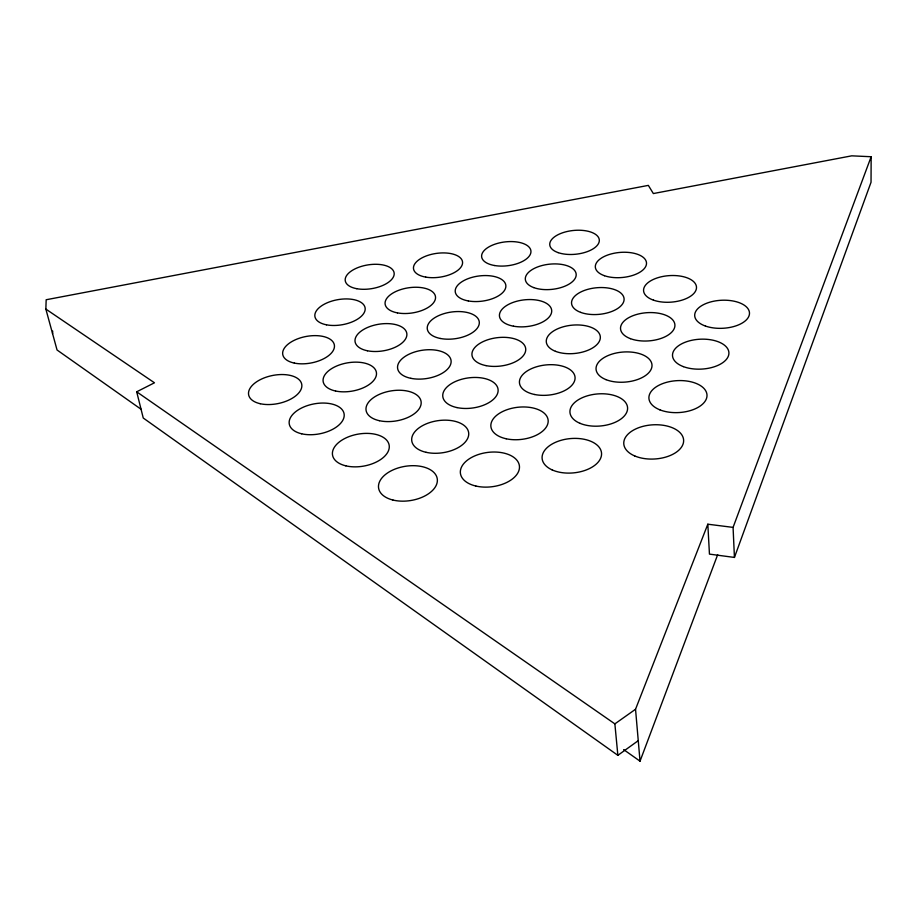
<?xml version="1.0" encoding="UTF-8"?>
<svg xmlns="http://www.w3.org/2000/svg" width="917" height="917" viewBox="0 0 917 917"><rect width="100%" height="100%" fill="white"/><g stroke="black" fill="none" stroke-linecap="round" stroke-linejoin="round"><path stroke-width="1.38" d="M871.15 156.738L871.035 182.265L734.437 557.433L709.449 554.12L707.821 524.203L733.073 527.39L871.15 156.738L851.721 155.833L653.351 193.556L648.342 185.383L46.171 299.744L45.85 309.075L57.049 349.996L141.333 409.44M52.601 333.765L52.682 331.06M623.64 749.602L640.032 761.167L717.679 554.67M640.032 761.167L635.538 709.254L707.821 524.203M45.85 309.075L154.469 382.79L136.69 391.8L143.247 418.014L617.863 755.333L638.255 740.661M617.863 755.333L614.871 723.88L635.538 709.254M136.69 391.8L614.871 723.88M733.073 527.39L734.437 557.433M579.98 423.31A28.908 16.093 -4.8 0 0 627.113 411.297A28.908 16.093 -4.8 0 0 589.195 395.319A28.908 16.093 -4.8 0 0 579.98 423.31M513.474 326.188A26.272 13.423 -6.5 0 0 551.69 310.439A26.272 13.423 -6.5 0 0 511.537 303.011A26.272 13.423 -6.5 0 0 513.474 326.188M533.74 287.594A25.561 12.655 -6.1 0 0 575.647 277.392A25.561 12.655 -6.1 0 0 542.875 265.322A25.561 12.655 -6.1 0 0 533.74 287.594M356.805 288.706A24.748 12.024 -9.2 0 0 394.184 274.126A24.748 12.024 -9.2 0 0 358.088 267.523A24.748 12.024 -9.2 0 0 356.805 288.706M486.113 365.642A27.04 14.271 -7 0 0 525.728 349.068A27.04 14.271 -7 0 0 484.68 340.918A27.04 14.271 -7 0 0 486.113 365.642M301.67 433.798A27.877 15.222 -10.8 0 0 344.173 416.077A27.877 15.222 -10.8 0 0 304.215 406.793A27.877 15.222 -10.8 0 0 301.67 433.798M392.946 500.04A29.699 17.331 -9.1 0 0 437.375 480.508A29.699 17.331 -9.1 0 0 393.45 469.722A29.699 17.331 -9.1 0 0 392.946 500.04M705.414 326.039A27.43 14.03 -2.9 0 0 749.258 315.093A27.43 14.03 -2.9 0 0 711.603 301.693A27.43 14.03 -2.9 0 0 705.414 326.039M506.195 438.773A28.805 16.174 -6.5 0 0 548.16 420.445A28.805 16.174 -6.5 0 0 504.155 410.827A28.805 16.174 -6.5 0 0 506.195 438.773M260.199 403.709A27.063 14.305 -11.4 0 0 301.796 386.779A27.063 14.305 -11.4 0 0 263.58 378.148A27.063 14.305 -11.4 0 0 260.199 403.709M552.194 469.928A29.825 17.217 -5.3 0 0 600.99 457.331A29.825 17.217 -5.3 0 0 562.293 439.977A29.825 17.217 -5.3 0 0 552.194 469.928M294.334 363.086A26.226 13.48 -10.6 0 0 334.418 347.004A26.226 13.48 -10.6 0 0 296.925 339.118A26.226 13.48 -10.6 0 0 294.334 363.086M326.475 324.813A25.458 12.723 -9.9 0 0 365.161 309.51A25.458 12.723 -9.9 0 0 328.378 302.301A25.458 12.723 -9.9 0 0 326.475 324.813M558.166 252.633A24.885 11.932 -5.8 0 0 598.835 242.822A24.885 11.932 -5.8 0 0 566.614 231.623A24.885 11.932 -5.8 0 0 558.166 252.633M425.763 277.117A24.759 12.013 -8.1 0 0 462.581 262.629A24.759 12.013 -8.1 0 0 425.694 256.164A24.759 12.013 -8.1 0 0 425.763 277.117M494.676 265.54A24.805 11.978 -6.9 0 0 530.943 251.143A24.805 11.978 -6.9 0 0 493.266 244.805A24.805 11.978 -6.9 0 0 494.676 265.54M634.77 455.967A29.986 17.114 -3.5 0 0 683.257 443.427A29.986 17.114 -3.5 0 0 643.046 426.336A29.986 17.114 -3.5 0 0 634.77 455.967M580.667 312.376A26.375 13.365 -5.2 0 0 623.652 301.796A26.375 13.365 -5.2 0 0 589.138 288.993A26.375 13.365 -5.2 0 0 580.667 312.376M468.358 300.948A25.493 12.689 -7.4 0 0 505.875 285.852A25.493 12.689 -7.4 0 0 467.406 278.928A25.493 12.689 -7.4 0 0 468.358 300.948M345.824 465.836A28.748 16.231 -10 0 0 389.278 447.255A28.748 16.231 -10 0 0 347.417 437.26A28.748 16.231 -10 0 0 345.824 465.836M604.441 275.708A25.665 12.586 -4.9 0 0 646.118 265.54A25.665 12.586 -4.9 0 0 612.235 253.665A25.665 12.586 -4.9 0 0 604.441 275.708M475.831 486.033A29.734 17.297 -7.2 0 0 519.469 466.638A29.734 17.297 -7.2 0 0 474.398 456.058A29.734 17.297 -7.2 0 0 475.831 486.033M659.862 409.83A29.08 15.979 -3.2 0 0 706.686 397.863A29.08 15.979 -3.2 0 0 667.358 382.125A29.08 15.979 -3.2 0 0 659.862 409.83M555.45 351.303A27.132 14.213 -5.6 0 0 599.81 340.264A27.132 14.213 -5.6 0 0 564.654 326.429A27.132 14.213 -5.6 0 0 555.45 351.303M653.431 300.134A26.501 13.285 -4 0 0 696.175 289.589A26.501 13.285 -4 0 0 660.481 276.98A26.501 13.285 -4 0 0 653.431 300.134M630.449 338.671A27.258 14.133 -4.2 0 0 674.557 327.678A27.258 14.133 -4.2 0 0 638.152 314.061A27.258 14.133 -4.2 0 0 630.449 338.671M379.374 420.697A27.842 15.222 -9.2 0 0 421.178 403.09A27.842 15.222 -9.2 0 0 380.211 393.989A27.842 15.222 -9.2 0 0 379.374 420.697M367.419 350.775A26.203 13.491 -9.2 0 0 406.884 334.808A26.203 13.491 -9.2 0 0 368.508 327.071A26.203 13.491 -9.2 0 0 367.419 350.775M534.645 394.505A27.934 15.142 -6 0 0 575.039 377.151A27.934 15.142 -6 0 0 532.066 368.405A27.934 15.142 -6 0 0 534.645 394.505M397.439 312.88A25.458 12.723 -8.6 0 0 435.541 297.681A25.458 12.723 -8.6 0 0 397.909 290.609A25.458 12.723 -8.6 0 0 397.439 312.88M683.348 366.617A28.232 14.959 -3 0 0 728.648 355.177A28.232 14.959 -3 0 0 690.169 340.666A28.232 14.959 -3 0 0 683.348 366.617M410.862 378.32A27.006 14.305 -8.5 0 0 451.13 361.63A27.006 14.305 -8.5 0 0 411.022 353.32A27.006 14.305 -8.5 0 0 410.862 378.32M440.469 338.488A26.215 13.468 -7.9 0 0 479.316 322.624A26.215 13.468 -7.9 0 0 440.045 315.035A26.215 13.468 -7.9 0 0 440.469 338.488M606.022 379.649A28.06 15.073 -4.5 0 0 651.586 368.164A28.06 15.073 -4.5 0 0 614.436 353.423A28.06 15.073 -4.5 0 0 606.022 379.649M426.038 452.299A28.748 16.219 -8.3 0 0 468.736 433.844A28.748 16.219 -8.3 0 0 425.809 424.044A28.748 16.219 -8.3 0 0 426.038 452.299M335.553 391.009A27.006 14.317 -9.9 0 0 376.486 374.205A27.006 14.317 -9.9 0 0 337.33 365.734A27.006 14.317 -9.9 0 0 335.553 391.009M457.033 407.595A27.865 15.199 -7.6 0 0 498.126 390.115A27.865 15.199 -7.6 0 0 456.162 381.185A27.865 15.199 -7.6 0 0 457.033 407.595"/></g></svg>
